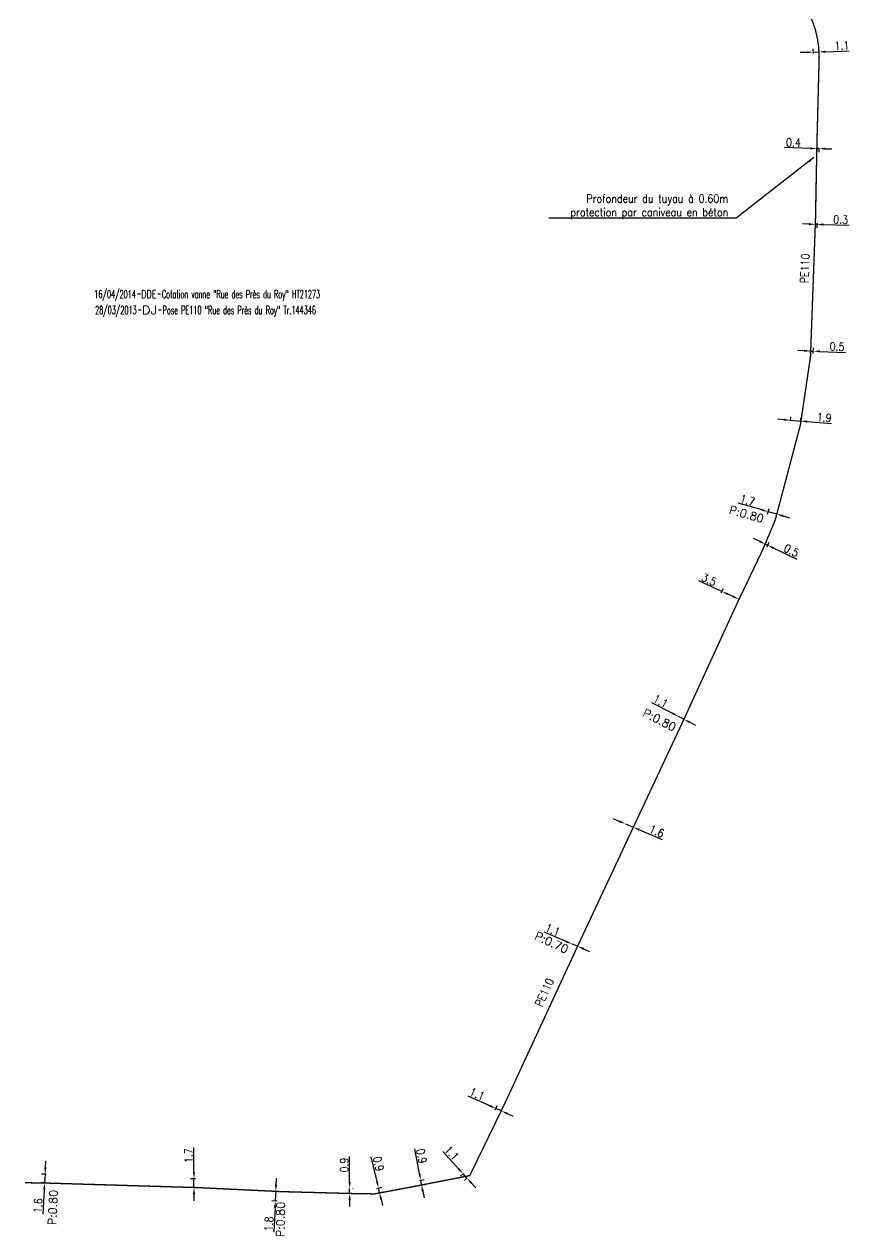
# Model space of a CAD drawing. Header units: millimetres. Extents: x 109000 to 109201, y 147341 to 147987.
# Drawn here: x 108999.9 to 109151.9, y 147341.2 to 147564.4 of the extents above; entities that cross this region are included whole.
import ezdxf
from ezdxf.enums import TextEntityAlignment as Align

# ---------------------------------------------------------------- set-up
doc = ezdxf.new("R2010")
doc.units = ezdxf.units.MM
doc.header["$PDMODE"] = 34
doc.layers.get('0').update_dxf_attribs({"linetype": 'CONTINUOUS'})
doc.layers.get('DEFPOINTS').update_dxf_attribs({"linetype": 'CONTINUOUS'})
doc.layers.add('G_120', color=4, linetype='CONTINUOUS')
doc.styles.get("Standard").update_dxf_attribs({"font": 'romans.shx', "width": 0.85})
doc.linetypes.add('G_TYPB_PE', pattern='A,5,-0.3,["o",Standard,S=1.5,R=0,X=0,Y=-0.5],-1.65', length=6.95)
doc.dimstyles.get("Standard").update_dxf_attribs({"dimtxt": 1.5, "dimasz": 1.2, "dimexe": 0.625, "dimexo": 0.625, "dimgap": 0.25, "dimtad": 1, "dimdec": 1, "dimzin": 0, "dimdsep": 46, "dimtxsty": 'Standard', "dimcen": -0.5, "dimadec": 0, "dimazin": 0, "dimtfac": 1, "dimtdec": 1, "dimtmove": 0, "dimatfit": 3, "dimfxl": 1, "dimtolj": 1, "dimtzin": 0, "dimarcsym": 0})

# ---------------------------------------------------------------- blocks, each defined once
blk = doc.blocks.new('*D10')
at = {"layer": 'DEFPOINTS', "color": 0, "linetype": 'Continuous'}
for p in [(109047.2, 147349.35), (109046.12, 147347.6), (109047.12, 147347.56)]:
    blk.add_point(p, dxfattribs=at)
at = {"layer": 'G_120', "color": 0, "linetype": 'Continuous', "lineweight": -2}
for p, q in [((109046.25, 147350.6), (109046.31, 147351.8)), ((109046.57, 147349.38), (109045.58, 147349.43)), ((109046.2, 147349.4), (109046.12, 147347.6)), ((109046.49, 147347.58), (109045.5, 147347.63)), ((109046.07, 147346.4), (109045.86, 147341.86))]:
    blk.add_line(p, q, dxfattribs=at)
at = {"layer": 'G_120', "color": 0, "linetype": 'Continuous'}
for points in [[(109046.06, 147350.61), (109046.45, 147350.59), (109046.2, 147349.4)], [(109045.87, 147346.41), (109046.27, 147346.39), (109046.12, 147347.6)]]:
    blk.add_solid(points, dxfattribs=at)
at = {"layer": 'G_120', "color": 0, "linetype": 'Continuous', "insert": (109044.93, 147343.4), "char_height": 1.5, "attachment_point": 5, "rotation": 87.4189}
blk.add_mtext('\\A1;1.8', dxfattribs=at)
blk = doc.blocks.new('*D11')
at = {"layer": 'DEFPOINTS', "color": 0, "linetype": 'Continuous'}
for p in [(109031.14, 147351.73), (109032.04, 147351.73), (109032.04, 147350.08)]:
    blk.add_point(p, dxfattribs=at)
at = {"layer": 'G_120', "color": 0, "linetype": 'Continuous', "lineweight": -2}
for p, q in [((109031.14, 147352.93), (109031.14, 147357.48)), ((109031.41, 147351.73), (109030.51, 147351.73)), ((109031.14, 147350.08), (109031.14, 147351.73)), ((109031.41, 147350.08), (109030.51, 147350.08)), ((109031.14, 147348.88), (109031.14, 147347.68))]:
    blk.add_line(p, q, dxfattribs=at)
at = {"layer": 'G_120', "color": 0, "linetype": 'Continuous'}
for points in [[(109030.94, 147352.93), (109031.34, 147352.93), (109031.14, 147351.73)], [(109030.94, 147348.88), (109031.34, 147348.88), (109031.14, 147350.08)]]:
    blk.add_solid(points, dxfattribs=at)
at = {"layer": 'G_120', "color": 0, "linetype": 'Continuous', "insert": (109030.14, 147355.99), "char_height": 1.5, "attachment_point": 5, "rotation": 90}
blk.add_mtext('\\A1;1.7', dxfattribs=at)
blk = doc.blocks.new('*D12')
at = {"layer": 'DEFPOINTS', "color": 0, "linetype": 'Continuous'}
for p in [(109003.71, 147352.55), (109004.48, 147350.91), (109004.56, 147352.51)]:
    blk.add_point(p, dxfattribs=at)
at = {"layer": 'G_120', "color": 0, "linetype": 'Continuous', "lineweight": -2}
for p, q in [((109003.77, 147353.75), (109003.83, 147354.95)), ((109003.86, 147350.94), (109003, 147350.98)), ((109003.94, 147352.54), (109003.08, 147352.58)), ((109003.71, 147352.55), (109003.62, 147350.95)), ((109003.56, 147349.75), (109003.33, 147345.21))]:
    blk.add_line(p, q, dxfattribs=at)
at = {"layer": 'G_120', "color": 0, "linetype": 'Continuous'}
for points in [[(109003.57, 147353.76), (109003.97, 147353.74), (109003.71, 147352.55)], [(109003.36, 147349.76), (109003.76, 147349.74), (109003.62, 147350.95)]]:
    blk.add_solid(points, dxfattribs=at)
at = {"layer": 'G_120', "color": 0, "linetype": 'Continuous', "insert": (109002.41, 147346.76), "char_height": 1.5, "attachment_point": 5, "rotation": 87.0439}
blk.add_mtext('\\A1;1.6', dxfattribs=at)
blk = doc.blocks.new('*D13')
at = {"layer": 'DEFPOINTS', "color": 0, "linetype": 'Continuous'}
for p in [(109145.87, 147542.14), (109146.25, 147541.48), (109146.27, 147542.13)]:
    blk.add_point(p, dxfattribs=at)
at = {"layer": 'G_120', "color": 0, "linetype": 'Continuous', "lineweight": -2}
for p, q in [((109144.65, 147541.52), (109139.91, 147541.65)), ((109145.85, 147541.52), (109145.83, 147540.86)), ((109146.25, 147541.48), (109145.85, 147541.49)), ((109146.25, 147541.5), (109146.23, 147540.85)), ((109147.45, 147541.45), (109148.65, 147541.41))]:
    blk.add_line(p, q, dxfattribs=at)
at = {"layer": 'G_120', "color": 0, "linetype": 'Continuous'}
for points in [[(109144.66, 147541.72), (109144.64, 147541.32), (109145.85, 147541.49)], [(109147.45, 147541.65), (109147.44, 147541.25), (109146.25, 147541.48)]]:
    blk.add_solid(points, dxfattribs=at)
at = {"layer": 'G_120', "color": 0, "linetype": 'Continuous', "insert": (109141.55, 147542.61), "char_height": 1.5, "attachment_point": 5, "rotation": 358.4536}
blk.add_mtext('\\A1;0.4', dxfattribs=at)
blk = doc.blocks.new('*D36')
at = {"layer": 'DEFPOINTS', "color": 0, "linetype": 'Continuous'}
for p in [(109145.21, 147559.25), (109145.24, 147558.39), (109146.29, 147558.43)]:
    blk.add_point(p, dxfattribs=at)
at = {"layer": 'G_120', "color": 0, "linetype": 'Continuous', "lineweight": -2}
for p, q in [((109144.01, 147559.2), (109142.81, 147559.16)), ((109145.22, 147559.02), (109145.18, 147559.87)), ((109145.21, 147559.25), (109146.26, 147559.29)), ((109146.27, 147559.05), (109146.23, 147559.91)), ((109147.46, 147559.33), (109151.82, 147559.5))]:
    blk.add_line(p, q, dxfattribs=at)
at = {"layer": 'G_120', "color": 0, "linetype": 'Continuous'}
for points in [[(109144, 147559.4), (109144.02, 147559), (109145.21, 147559.25)], [(109147.45, 147559.53), (109147.46, 147559.13), (109146.26, 147559.29)]]:
    blk.add_solid(points, dxfattribs=at)
at = {"layer": 'G_120', "color": 0, "linetype": 'Continuous', "insert": (109150.47, 147560.45), "char_height": 1.5, "attachment_point": 5, "rotation": 2.1604}
blk.add_mtext('\\A1;1.1', dxfattribs=at)
blk = doc.blocks.new('*D37')
at = {"layer": 'DEFPOINTS', "color": 0, "linetype": 'Continuous'}
for p in [(109145.61, 147528.39), (109145.89, 147527.52), (109145.91, 147528.38)]:
    blk.add_point(p, dxfattribs=at)
at = {"layer": 'G_120', "color": 0, "linetype": 'Continuous', "lineweight": -2}
for p, q in [((109144.39, 147527.56), (109143.19, 147527.59)), ((109145.59, 147527.76), (109145.57, 147526.9)), ((109145.59, 147527.53), (109145.89, 147527.52)), ((109145.89, 147527.75), (109145.87, 147526.9)), ((109147.09, 147527.49), (109151.79, 147527.36))]:
    blk.add_line(p, q, dxfattribs=at)
at = {"layer": 'G_120', "color": 0, "linetype": 'Continuous'}
for points in [[(109144.39, 147527.76), (109144.38, 147527.36), (109145.59, 147527.53)], [(109147.09, 147527.69), (109147.08, 147527.29), (109145.89, 147527.52)]]:
    blk.add_solid(points, dxfattribs=at)
at = {"layer": 'G_120', "color": 0, "linetype": 'Continuous', "insert": (109150.24, 147528.4), "char_height": 1.5, "attachment_point": 5, "rotation": 358.4719}
blk.add_mtext('\\A1;0.3', dxfattribs=at)
blk = doc.blocks.new('*D38')
at = {"layer": 'DEFPOINTS', "color": 0, "linetype": 'Continuous'}
for p in [(109144.69, 147503.16), (109145.19, 147503.14), (109145.23, 147504.17)]:
    blk.add_point(p, dxfattribs=at)
at = {"layer": 'G_120', "color": 0, "linetype": 'Continuous', "lineweight": -2}
for p, q in [((109144.71, 147503.78), (109144.75, 147504.82)), ((109145.21, 147503.76), (109145.25, 147504.8)), ((109143.53, 147504.24), (109142.33, 147504.29)), ((109144.73, 147504.19), (109145.23, 147504.17)), ((109146.43, 147504.13), (109151.13, 147503.94))]:
    blk.add_line(p, q, dxfattribs=at)
at = {"layer": 'G_120', "color": 0, "linetype": 'Continuous'}
for points in [[(109143.54, 147504.44), (109143.52, 147504.04), (109144.73, 147504.19)], [(109146.43, 147504.33), (109146.42, 147503.93), (109145.23, 147504.17)]]:
    blk.add_solid(points, dxfattribs=at)
at = {"layer": 'G_120', "color": 0, "linetype": 'Continuous', "insert": (109149.59, 147505), "char_height": 1.5, "attachment_point": 5, "rotation": 357.7211}
blk.add_mtext('\\A1;0.5', dxfattribs=at)
blk = doc.blocks.new('*D39')
at = {"layer": 'DEFPOINTS', "color": 0, "linetype": 'Continuous'}
for p in [(109140.99, 147491.44), (109140.94, 147490.72), (109142.83, 147490.57)]:
    blk.add_point(p, dxfattribs=at)
at = {"layer": 'G_120', "color": 0, "linetype": 'Continuous', "lineweight": -2}
for p, q in [((109139.8, 147491.53), (109138.6, 147491.62)), ((109140.99, 147491.34), (109141.04, 147492.06)), ((109140.99, 147491.44), (109142.89, 147491.29)), ((109142.88, 147491.19), (109142.94, 147491.91)), ((109144.08, 147491.19), (109148.59, 147490.84))]:
    blk.add_line(p, q, dxfattribs=at)
at = {"layer": 'G_120', "color": 0, "linetype": 'Continuous'}
for points in [[(109139.81, 147491.73), (109139.78, 147491.33), (109140.99, 147491.44)], [(109144.1, 147491.39), (109144.07, 147490.99), (109142.89, 147491.29)]]:
    blk.add_solid(points, dxfattribs=at)
at = {"layer": 'G_120', "color": 0, "linetype": 'Continuous', "insert": (109147.21, 147491.95), "char_height": 1.5, "attachment_point": 5, "rotation": 355.5108}
blk.add_mtext('\\A1;1.9', dxfattribs=at)
blk = doc.blocks.new('*D40')
at = {"layer": 'DEFPOINTS', "color": 0, "linetype": 'Continuous'}
for p in [(109136.61, 147473.51), (109136.91, 147474.59), (109138.2, 147473.07)]:
    blk.add_point(p, dxfattribs=at)
at = {"layer": 'G_120', "color": 0, "linetype": 'Continuous', "lineweight": -2}
for p, q in [((109135.76, 147474.91), (109131.38, 147476.15)), ((109136.78, 147474.11), (109137.08, 147475.19)), ((109138.5, 147474.14), (109136.91, 147474.59)), ((109138.37, 147473.67), (109138.67, 147474.74)), ((109139.66, 147473.82), (109140.81, 147473.49))]:
    blk.add_line(p, q, dxfattribs=at)
at = {"layer": 'G_120', "color": 0, "linetype": 'Continuous'}
for points in [[(109135.81, 147475.11), (109135.7, 147474.72), (109136.91, 147474.59)], [(109139.71, 147474.01), (109139.6, 147473.62), (109138.5, 147474.14)]]:
    blk.add_solid(points, dxfattribs=at)
at = {"layer": 'G_120', "color": 0, "linetype": 'Continuous', "insert": (109133.09, 147476.7), "char_height": 1.5, "attachment_point": 5, "rotation": 344.26}
blk.add_mtext('\\A1;1.7', dxfattribs=at)
blk = doc.blocks.new('*D41')
at = {"layer": 'DEFPOINTS', "color": 0, "linetype": 'Continuous'}
for p in [(109135.97, 147467.75), (109136.42, 147467.53), (109136.84, 147468.41)]:
    blk.add_point(p, dxfattribs=at)
at = {"layer": 'G_120', "color": 0, "linetype": 'Continuous', "lineweight": -2}
for p, q in [((109135.3, 147469.14), (109134.22, 147469.65)), ((109136.24, 147468.31), (109136.65, 147469.19)), ((109136.69, 147468.1), (109137.1, 147468.97)), ((109136.38, 147468.62), (109136.84, 147468.41)), ((109137.92, 147467.89), (109142.17, 147465.87))]:
    blk.add_line(p, q, dxfattribs=at)
at = {"layer": 'G_120', "color": 0, "linetype": 'Continuous'}
for points in [[(109135.39, 147469.32), (109135.21, 147468.96), (109136.38, 147468.62)], [(109138.01, 147468.07), (109137.83, 147467.71), (109136.84, 147468.41)]]:
    blk.add_solid(points, dxfattribs=at)
at = {"layer": 'G_120', "color": 0, "linetype": 'Continuous', "insert": (109141.17, 147467.45), "char_height": 1.5, "attachment_point": 5, "rotation": 334.5517}
blk.add_mtext('\\A1;0.5', dxfattribs=at)
blk = doc.blocks.new('*D42')
at = {"layer": 'DEFPOINTS', "color": 0, "linetype": 'Continuous'}
for p in [(109128.38, 147459.91), (109127.99, 147459.05), (109131.13, 147457.61)]:
    blk.add_point(p, dxfattribs=at)
at = {"layer": 'G_120', "color": 0, "linetype": 'Continuous', "lineweight": -2}
for p, q in [((109128.38, 147459.91), (109124.14, 147461.84)), ((109128.25, 147459.62), (109128.64, 147460.47)), ((109130.43, 147458.97), (109129.47, 147459.41)), ((109131.39, 147458.18), (109131.78, 147459.04))]:
    blk.add_line(p, q, dxfattribs=at)
at = {"layer": 'G_120', "color": 0, "linetype": 'Continuous'}
for points in [[(109129.56, 147459.59), (109129.39, 147459.23), (109128.38, 147459.91)], [(109130.51, 147459.15), (109130.35, 147458.79), (109131.52, 147458.47)]]:
    blk.add_solid(points, dxfattribs=at)
at = {"layer": 'G_120', "color": 0, "linetype": 'Continuous', "insert": (109126, 147462.09), "char_height": 1.5, "attachment_point": 5, "rotation": 335.4566}
blk.add_mtext('\\A1;3.5', dxfattribs=at)
blk = doc.blocks.new('*D43')
at = {"layer": 'DEFPOINTS', "color": 0, "linetype": 'Continuous'}
for p in [(109120.4, 147436.86), (109120.4, 147436.86), (109121.38, 147436.36)]:
    blk.add_point(p, dxfattribs=at)
at = {"layer": 'G_120', "color": 0, "linetype": 'Continuous', "lineweight": -2}
for p, q in [((109119.34, 147437.41), (109115.46, 147439.41)), ((109120.12, 147436.3), (109120.12, 147436.3)), ((109121.38, 147436.36), (109120.4, 147436.86)), ((109121.1, 147435.8), (109121.1, 147435.8)), ((109122.45, 147435.81), (109123.51, 147435.26))]:
    blk.add_line(p, q, dxfattribs=at)
at = {"layer": 'G_120', "color": 0, "linetype": 'Continuous'}
for points in [[(109119.43, 147437.59), (109119.25, 147437.23), (109120.4, 147436.86)], [(109122.54, 147435.98), (109122.36, 147435.63), (109121.38, 147436.36)]]:
    blk.add_solid(points, dxfattribs=at)
at = {"layer": 'G_120', "color": 0, "linetype": 'Continuous', "insert": (109117.08, 147439.7), "char_height": 1.5, "attachment_point": 5, "rotation": 332.7357}
blk.add_mtext('\\A1;1.1', dxfattribs=at)
blk = doc.blocks.new('*D44')
at = {"layer": 'DEFPOINTS', "color": 0, "linetype": 'Continuous'}
for p in [(109110.59, 147417.09), (109110.59, 147417.09), (109112.06, 147416.47)]:
    blk.add_point(p, dxfattribs=at)
at = {"layer": 'G_120', "color": 0, "linetype": 'Continuous', "lineweight": -2}
for p, q in [((109109.48, 147417.55), (109108.38, 147418.02)), ((109110.59, 147417.09), (109112.06, 147416.47)), ((109113.17, 147416), (109117.36, 147414.24))]:
    blk.add_line(p, q, dxfattribs=at)
at = {"layer": 'G_120', "color": 0, "linetype": 'Continuous'}
for points in [[(109109.56, 147417.74), (109109.4, 147417.37), (109110.59, 147417.09)], [(109113.25, 147416.19), (109113.09, 147415.82), (109112.06, 147416.47)]]:
    blk.add_solid(points, dxfattribs=at)
at = {"layer": 'G_120', "color": 0, "linetype": 'Continuous', "insert": (109116.37, 147415.74), "char_height": 1.5, "attachment_point": 5, "rotation": 337.1508}
blk.add_mtext('\\A1;1.6', dxfattribs=at)
blk = doc.blocks.new('*D45')
at = {"layer": 'DEFPOINTS', "color": 0, "linetype": 'Continuous'}
for p in [(109100.82, 147394.95), (109100.82, 147394.95), (109101.79, 147394.55)]:
    blk.add_point(p, dxfattribs=at)
at = {"layer": 'G_120', "color": 0, "linetype": 'Continuous', "lineweight": -2}
for p, q in [((109099.71, 147395.42), (109095.61, 147397.15)), ((109101.79, 147394.55), (109100.82, 147394.95)), ((109102.89, 147394.08), (109104, 147393.61))]:
    blk.add_line(p, q, dxfattribs=at)
at = {"layer": 'G_120', "color": 0, "linetype": 'Continuous'}
for points in [[(109099.79, 147395.6), (109099.63, 147395.24), (109100.82, 147394.95)], [(109102.97, 147394.26), (109102.81, 147393.89), (109101.79, 147394.55)]]:
    blk.add_solid(points, dxfattribs=at)
at = {"layer": 'G_120', "color": 0, "linetype": 'Continuous', "insert": (109097.21, 147397.56), "char_height": 1.5, "attachment_point": 5, "rotation": 337.1295}
blk.add_mtext('\\A1;1.1', dxfattribs=at)
blk = doc.blocks.new('*D46')
at = {"layer": 'DEFPOINTS', "color": 0, "linetype": 'Continuous'}
for p in [(109086.74, 147364.67), (109086.36, 147363.82), (109087.37, 147363.37)]:
    blk.add_point(p, dxfattribs=at)
at = {"layer": 'G_120', "color": 0, "linetype": 'Continuous', "lineweight": -2}
for p, q in [((109085.65, 147365.16), (109081.67, 147366.95)), ((109086.62, 147364.39), (109087, 147365.24)), ((109087.75, 147364.22), (109086.74, 147364.67)), ((109087.62, 147363.94), (109088, 147364.79)), ((109088.84, 147363.73), (109089.94, 147363.24))]:
    blk.add_line(p, q, dxfattribs=at)
at = {"layer": 'G_120', "color": 0, "linetype": 'Continuous'}
for points in [[(109085.73, 147365.35), (109085.57, 147364.98), (109086.74, 147364.67)], [(109088.92, 147363.92), (109088.76, 147363.55), (109087.75, 147364.22)]]:
    blk.add_solid(points, dxfattribs=at)
at = {"layer": 'G_120', "color": 0, "linetype": 'Continuous', "insert": (109083.27, 147367.32), "char_height": 1.5, "attachment_point": 5, "rotation": 335.8704}
blk.add_mtext('\\A1;1.1', dxfattribs=at)
blk = doc.blocks.new('*D47')
at = {"layer": 'DEFPOINTS', "color": 0, "linetype": 'Continuous'}
for p in [(109081.22, 147353.08), (109080.72, 147352.62), (109081.93, 147352.3)]:
    blk.add_point(p, dxfattribs=at)
at = {"layer": 'G_120', "color": 0, "linetype": 'Continuous', "lineweight": -2}
for p, q in [((109079.91, 147353.51), (109076.99, 147356.75)), ((109080.76, 147352.66), (109080.25, 147352.2)), ((109081.42, 147351.84), (109080.72, 147352.62)), ((109081.46, 147351.88), (109080.95, 147351.42)), ((109082.22, 147350.95), (109083.03, 147350.06))]:
    blk.add_line(p, q, dxfattribs=at)
at = {"layer": 'G_120', "color": 0, "linetype": 'Continuous'}
for points in [[(109080.06, 147353.65), (109079.76, 147353.38), (109080.72, 147352.62)], [(109082.37, 147351.08), (109082.07, 147350.82), (109081.42, 147351.84)]]:
    blk.add_solid(points, dxfattribs=at)
at = {"layer": 'G_120', "color": 0, "linetype": 'Continuous', "insert": (109078.61, 147356.45), "char_height": 1.5, "attachment_point": 5, "rotation": 312.041}
blk.add_mtext('\\A1;1.1', dxfattribs=at)
blk = doc.blocks.new('*D48')
at = {"layer": 'DEFPOINTS', "color": 0, "linetype": 'Continuous'}
for p in [(109072.06, 147351.3), (109072.9, 147351.46), (109072.23, 147350.41)]:
    blk.add_point(p, dxfattribs=at)
at = {"layer": 'G_120', "color": 0, "linetype": 'Continuous', "lineweight": -2}
for p, q in [((109072.68, 147352.64), (109071.8, 147357.23)), ((109072.67, 147351.41), (109073.52, 147351.58)), ((109072.84, 147350.53), (109073.69, 147350.69)), ((109073.07, 147350.57), (109072.9, 147351.46)), ((109073.3, 147349.4), (109073.52, 147348.22))]:
    blk.add_line(p, q, dxfattribs=at)
at = {"layer": 'G_120', "color": 0, "linetype": 'Continuous'}
for points in [[(109072.87, 147352.67), (109072.48, 147352.6), (109072.9, 147351.46)], [(109073.49, 147349.43), (109073.1, 147349.36), (109073.07, 147350.57)]]:
    blk.add_solid(points, dxfattribs=at)
at = {"layer": 'G_120', "color": 0, "linetype": 'Continuous', "insert": (109073.07, 147355.89), "char_height": 1.5, "attachment_point": 5, "rotation": 280.8449}
blk.add_mtext('\\A1;0.9', dxfattribs=at)
blk = doc.blocks.new('*D49')
at = {"layer": 'DEFPOINTS', "color": 0, "linetype": 'Continuous'}
for p in [(109064.2, 147349.81), (109064.4, 147348.93), (109065.12, 147350.02)]:
    blk.add_point(p, dxfattribs=at)
at = {"layer": 'G_120', "color": 0, "linetype": 'Continuous', "lineweight": -2}
for p, q in [((109064.85, 147351.19), (109063.8, 147355.75)), ((109064.81, 147349.95), (109065.73, 147350.16)), ((109065.01, 147349.07), (109065.93, 147349.28)), ((109065.32, 147349.14), (109065.12, 147350.02)), ((109065.59, 147347.97), (109065.86, 147346.8))]:
    blk.add_line(p, q, dxfattribs=at)
at = {"layer": 'G_120', "color": 0, "linetype": 'Continuous'}
for points in [[(109065.04, 147351.23), (109064.65, 147351.14), (109065.12, 147350.02)], [(109065.78, 147348.02), (109065.39, 147347.93), (109065.32, 147349.14)]]:
    blk.add_solid(points, dxfattribs=at)
at = {"layer": 'G_120', "color": 0, "linetype": 'Continuous', "insert": (109065.12, 147354.46), "char_height": 1.5, "attachment_point": 5, "rotation": 282.9605}
blk.add_mtext('\\A1;0.9', dxfattribs=at)
blk = doc.blocks.new('*D50')
at = {"layer": 'DEFPOINTS', "color": 0, "linetype": 'Continuous'}
for p in [(109059.78, 147349.91), (109059.78, 147349.01), (109059.81, 147349.91)]:
    blk.add_point(p, dxfattribs=at)
at = {"layer": 'G_120', "color": 0, "linetype": 'Continuous', "lineweight": -2}
for p, q in [((109059.81, 147351.11), (109059.81, 147355.79)), ((109059.81, 147349.01), (109059.81, 147349.91)), ((109060.41, 147349.91), (109060.44, 147349.91)), ((109060.41, 147349.01), (109060.44, 147349.01)), ((109059.81, 147347.81), (109059.81, 147346.61))]:
    blk.add_line(p, q, dxfattribs=at)
at = {"layer": 'G_120', "color": 0, "linetype": 'Continuous'}
for points in [[(109059.61, 147351.11), (109060.01, 147351.11), (109059.81, 147349.91)], [(109059.61, 147347.81), (109060.01, 147347.81), (109059.81, 147349.01)]]:
    blk.add_solid(points, dxfattribs=at)
at = {"layer": 'G_120', "color": 0, "linetype": 'Continuous', "insert": (109058.81, 147354.24), "char_height": 1.5, "attachment_point": 5, "rotation": 90}
blk.add_mtext('\\A1;0.9', dxfattribs=at)
blk = doc.blocks.new('GIS_MODF')
at = {"color": 0, "linetype": 'Continuous', "flags": 128}
for points in [[(-2.18, -0.01), (-1.68, -0.01)], [(1.52, -0.01), (2.02, -0.01)]]:
    blk.add_lwpolyline(points, dxfattribs=at)
at = {"color": 0, "linetype": 'Continuous', "width": 0.5}
blk.add_attdef('DATE', text='', height=1.5, dxfattribs=at).set_placement((-2.5, -0.8), align=Align.RIGHT)
at = {"color": 0, "linetype": 'Continuous', "width": 1.771291}
blk.add_attdef('USER', text='', height=1.5, dxfattribs=at).set_placement((-1.51, -0.8), (1.28, -0.8), align=Align.FIT)
at = {"color": 0, "linetype": 'Continuous', "width": 0.5}
blk.add_attdef('DESC', (2.29, -0.8), '', height=1.5, dxfattribs=at)

msp = doc.modelspace()

# ---------------------------------------------------------------- linework, layer by layer
at = {"layer": 'G_120', "linetype": 'G_TYPB_PE', "flags": 128}
msp.add_lwpolyline([(109000, 147350.99, 0.25, 0.25, 0), (109004.48, 147350.91, 0.25, 0.25, 0), (109032.04, 147350.08, 0.25, 0.25, 0), (109047.2, 147349.35, 0.25, 0.25, 0), (109059.78, 147349.01, 0.25, 0.25, 0), (109064.4, 147348.93, 0.25, 0.25, 0), (109072.23, 147350.41, 0.25, 0.25, 0), (109081.93, 147352.3, 0.25, 0.25, 0), (109088.24, 147365.27, 0.25, 0.25, 0), (109101.79, 147394.55, 0.25, 0.25, 0), (109112.06, 147416.47, 0.25, 0.25, 0), (109121.38, 147436.36, 0.25, 0.25, 0), (109131.13, 147457.61, 0.25, 0.25, 0), (109135.97, 147467.75, 0.25, 0.25, 0), (109138.2, 147473.07, 0.25, 0.25, 0), (109142.83, 147490.57, 0.25, 0.25, 0), (109144.69, 147503.16, 0.25, 0.25, 0), (109145.61, 147528.39, 0.25, 0.25, 0), (109145.87, 147542.14, 0.25, 0.25, 0), (109146.29, 147558.43, 0.25, 0.25, 0.257179), (109137.77, 147573.74, 0.25, 0.25, 0), (109133.62, 147575.89, 0.25, 0.25, 0), (109131.28, 147576.48, 0.25, 0.25, -0.267914), (109131.09, 147577.09, 0.25, 0.25, 0), (109132.72, 147584.62, 0.25, 0.25, 0), (109137.24, 147583.96, 0.25, 0.25, 0), (109142.06, 147585.59, 0.25, 0.25, 0), (109145.84, 147588.79, 0.25, 0.25, 0), (109146.53, 147591.93, 0.25, 0.25, 0), (109146.7, 147593.24, 0.25, 0.25, 0), (109147.05, 147595.94, 0.25, 0.25, 0), (109147.13, 147597.8, 0, 0, 0)], format="xyseb", dxfattribs=at)

# ---------------------------------------------------------------- block references
at = {"layer": 'G_120', "linetype": 'Continuous'}
ref = msp.add_blockref('GIS_MODF', (109022.94, 147514.71), dxfattribs=at)
ref.add_attrib('DATE', '16/04/2014', dxfattribs={"layer": '0', "color": 0, "linetype": 'Continuous', "height": 1.5, "width": 0.5}).set_placement((109020.44, 147513.91), align=Align.RIGHT)
ref.add_attrib('USER', 'DDE', dxfattribs={"layer": '0', "color": 0, "linetype": 'Continuous', "height": 1.5, "width": 0.660482}).set_placement((109021.44, 147513.91), (109024.22, 147513.91), align=Align.FIT)
ref.add_attrib('DESC', 'Cotation vanne "Rue des Près du Roy" HT21273', (109025.23, 147513.91), dxfattribs={"layer": '0', "color": 0, "linetype": 'Continuous', "height": 1.5, "width": 0.5})
ref = msp.add_blockref('GIS_MODF', (109023.08, 147511.79), dxfattribs=at)
ref.add_attrib('DATE', '28/03/2013', dxfattribs={"layer": '0', "color": 0, "linetype": 'Continuous', "height": 1.5, "width": 0.5}).set_placement((109020.58, 147510.99), align=Align.RIGHT)
ref.add_attrib('USER', 'DJ', dxfattribs={"layer": '0', "color": 0, "linetype": 'Continuous', "height": 1.5, "width": 1.180861}).set_placement((109021.57, 147510.99), (109024.36, 147510.99), align=Align.FIT)
ref.add_attrib('DESC', 'Pose PE110 "Rue des Près du Roy" Tr.144346', (109025.37, 147510.99), dxfattribs={"layer": '0', "color": 0, "linetype": 'Continuous', "height": 1.5, "width": 0.5})

# ---------------------------------------------------------------- texts
at = {"layer": 'G_120', "linetype": 'Continuous', "width": 0.85}
for rotation, p in [(87.826, (109144.29, 147516.64)), (65.1776, (109095.21, 147383.24))]:
    msp.add_text('PE110', height=1.5, rotation=rotation, dxfattribs=at).set_placement(p)
at = {"layer": 'G_120', "linetype": 'Continuous'}
for s, rotation, p in [('P:0.80', 344.26, (109132.91, 147474.14)), ('P:0.80', 332.7357, (109116.88, 147436.23)), ('P:0.70', 335, (109097, 147395.23)), ('P:0.80', 87, (109005.14, 147346.42)), ('P:0.80', 89.2878, (109047.07, 147344.22))]:
    msp.add_text(s, height=1.5, rotation=rotation, dxfattribs=at).set_placement(p, align=Align.MIDDLE)
at = {"layer": 'G_120', "linetype": 'Continuous', "insert": (109129.54, 147528.51), "char_height": 1.5, "attachment_point": 9}
msp.add_mtext('\\A1;Profondeur du tuyau à 0.60m\\Pprotection par caniveau en béton', dxfattribs=at)

# ---------------------------------------------------------------- dimensions: what is measured, and where the dimension line sits
at = {"layer": 'G_120', "linetype": 'Continuous'}
for base, p1, p2, angle, picture, middle in [((109145.21, 147559.25), (109146.29, 147558.43), (109145.24, 147558.39), 182.1604, '*D36', (109150.51, 147559.45)), ((109146.25, 147541.48), (109145.87, 147542.14), (109146.27, 147542.13), 358.4536, '*D13', (109141.53, 147541.61)), ((109145.89, 147527.52), (109145.61, 147528.39), (109145.91, 147528.38), 358.4719, '*D37', (109150.21, 147527.4)), ((109145.23, 147504.17), (109144.69, 147503.16), (109145.19, 147503.14), 357.7211, '*D38', (109149.55, 147504)), ((109140.99, 147491.44), (109142.83, 147490.57), (109140.94, 147490.72), 175.5108, '*D39', (109147.13, 147490.95)), ((109136.91234, 147474.58874), (109138.1973, 147473.06546), (109136.60917, 147473.51306), 164.26002, '*D40', (109132.81942, 147475.7423)), ((109136.84, 147468.41), (109135.97, 147467.75), (109136.42, 147467.53), 334.5517, '*D41', (109140.74, 147466.55)), ((109128.38, 147459.91), (109131.13, 147457.61), (109127.99, 147459.05), 155.4566, '*D42', (109125.59, 147461.18)), ((109120.4, 147436.86), (109121.38, 147436.36), (109120.4, 147436.86), 152.7357, '*D43', (109116.62, 147438.81)), ((109110.59, 147417.09), (109112.06, 147416.47), (109110.59, 147417.09), 157.1508, '*D44', (109115.98, 147414.82)), ((109100.82, 147394.95), (109101.79, 147394.55), (109100.82, 147394.95), 157.1295, '*D45', (109096.82, 147396.64)), ((109086.74, 147364.67), (109087.37, 147363.37), (109086.36, 147363.82), 155.8704, '*D46', (109082.86, 147366.41)), ((109031.13565993, 147351.7345), (109032.0366, 147350.0845), (109032.0366, 147351.7345), 90, '*D11', (109031.13565993, 147355.98688095)), ((109072.9, 147351.46), (109072.23, 147350.41), (109072.06, 147351.3), 100.8449, '*D48', (109072.09, 147355.7)), ((109080.716, 147352.62), (109081.9272, 147352.2984), (109081.2241, 147353.0782), 132.041, '*D47', (109077.8683, 147355.7781)), ((109059.81, 147349.91), (109059.78, 147349.01), (109059.78, 147349.91), 90, '*D50', (109059.81, 147354.24)), ((109065.12, 147350.02), (109064.4, 147348.93), (109064.2, 147349.81), 102.9605, '*D49', (109064.15, 147354.23)), ((109003.71, 147352.55), (109004.48, 147350.91), (109004.56, 147352.51), 87.0439, '*D12', (109003.4, 147346.7)), ((109046.12, 147347.6), (109047.2, 147349.35), (109047.12, 147347.56), 267.4189, '*D10', (109045.93, 147343.35))]:
    dim = msp.add_linear_dim(base=base, p1=p1, p2=p2, angle=angle, dimstyle='Standard', dxfattribs=at)
    dim.commit()
    dim.dimension.update_dxf_attribs({"geometry": picture, "text_midpoint": middle, "dimtype": 161})

# ---------------------------------------------------------------- leaders
at = {"layer": 'G_120', "linetype": 'Continuous', "annotation_type": 0, "has_hookline": 1, "hookline_direction": 1, "text_width": 33.03}
msp.add_leader([(109145.33, 147539.85), (109130.99, 147528.64), (109129.79, 147528.64)], dimstyle='Standard', override={"dimgap": 0.25, "dimtad": 1}, dxfattribs=at)

doc.saveas('drawing.dxf')
